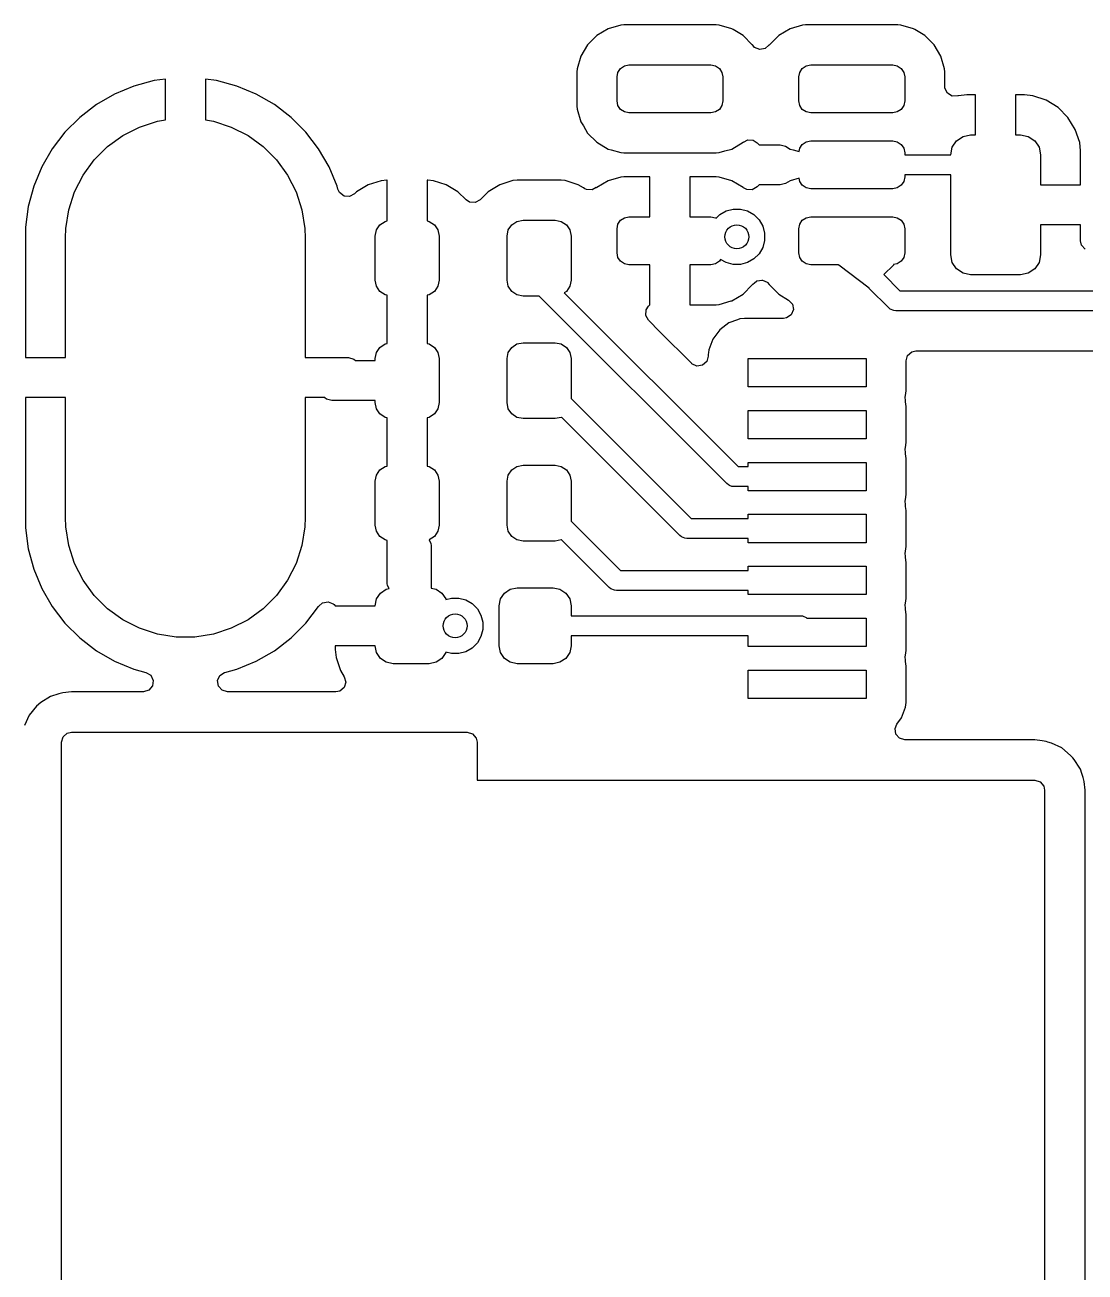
# Model space of a CAD drawing. Extents: x 3.62 to 8.08, y -6.04 to -1.71.
# Drawn here: x 4.699 to 5.221, y -3.187 to -2.573 of the extents above; entities that cross this region are included whole.
import ezdxf

# ---------------------------------------------------------------- set-up
doc = ezdxf.new("R2010")
doc.units = 0
doc.header["$MEASUREMENT"] = 0
doc.layers.add('BLACK', color=7, linetype='CONTINUOUS')

msp = doc.modelspace()

# ---------------------------------------------------------------- linework, layer by layer
at = {"layer": 'BLACK', "linetype": 'CONTINUOUS'}
for p, q in [((4.99202, -2.57293), (4.98581, -2.57473)), ((4.99348, -2.57281), (4.99202, -2.57293)), ((4.99202, -2.57293), (4.99202, -2.57293)), ((5.039, -2.57281), (4.99348, -2.57281)), ((4.99348, -2.57281), (4.99348, -2.57281)), ((5.04046, -2.57293), (5.039, -2.57281)), ((5.039, -2.57281), (5.039, -2.57281)), ((5.04667, -2.57473), (5.04046, -2.57293)), ((5.04046, -2.57293), (5.04046, -2.57293)), ((5.08159, -2.57293), (5.07538, -2.57473)), ((5.08304, -2.57281), (5.08159, -2.57293)), ((5.08159, -2.57293), (5.08159, -2.57293)), ((5.12857, -2.57281), (5.08304, -2.57281)), ((5.08304, -2.57281), (5.08304, -2.57281)), ((5.13002, -2.57293), (5.12857, -2.57281)), ((5.12857, -2.57281), (5.12857, -2.57281)), ((5.13624, -2.57473), (5.13002, -2.57293)), ((5.13002, -2.57293), (5.13002, -2.57293)), ((4.98024, -2.57803), (4.97567, -2.5826)), ((4.98581, -2.57473), (4.98024, -2.57803)), ((4.98024, -2.57803), (4.98024, -2.57803)), ((4.98581, -2.57473), (4.98581, -2.57473)), ((5.04733, -2.57512), (5.04667, -2.57473)), ((5.04667, -2.57473), (5.04667, -2.57473)), ((5.04667, -2.57473), (5.04667, -2.57473)), ((5.04667, -2.57473), (5.04667, -2.57473)), ((5.05224, -2.57803), (5.04733, -2.57512)), ((5.05681, -2.5826), (5.05224, -2.57803)), ((5.05224, -2.57803), (5.05224, -2.57803)), ((5.06981, -2.57803), (5.06523, -2.5826)), ((5.07538, -2.57473), (5.06981, -2.57803)), ((5.06981, -2.57803), (5.06981, -2.57803)), ((5.07538, -2.57473), (5.07538, -2.57473)), ((5.13689, -2.57512), (5.13624, -2.57473)), ((5.13624, -2.57473), (5.13624, -2.57473)), ((5.13624, -2.57473), (5.13624, -2.57473)), ((5.13624, -2.57473), (5.13624, -2.57473)), ((5.14181, -2.57803), (5.13689, -2.57512)), ((5.14638, -2.5826), (5.14181, -2.57803)), ((5.14181, -2.57803), (5.14181, -2.57803)), ((4.97567, -2.5826), (4.97237, -2.58817)), ((4.97567, -2.5826), (4.97567, -2.5826)), ((5.05682, -2.58262), (5.05681, -2.5826)), ((5.05681, -2.5826), (5.05681, -2.5826)), ((5.05684, -2.58264), (5.05682, -2.58262)), ((5.057, -2.58285), (5.05684, -2.58264)), ((5.05701, -2.58284), (5.057, -2.58285)), ((5.05797, -2.58394), (5.05701, -2.58284)), ((5.06051, -2.58499), (5.05797, -2.58394)), ((5.06321, -2.58449), (5.06051, -2.58499)), ((5.06501, -2.58282), (5.06321, -2.58449)), ((5.06504, -2.58285), (5.06501, -2.58282)), ((5.06522, -2.58262), (5.06504, -2.58285)), ((5.06523, -2.58262), (5.06522, -2.58262)), ((5.06523, -2.5826), (5.06523, -2.5826)), ((5.06523, -2.5826), (5.06523, -2.58262)), ((5.14967, -2.58817), (5.14638, -2.5826)), ((5.14638, -2.5826), (5.14638, -2.5826)), ((5.14638, -2.5826), (5.14638, -2.5826)), ((4.97237, -2.58817), (4.97057, -2.59439)), ((4.97237, -2.58817), (4.97237, -2.58817)), ((5.14967, -2.58817), (5.14967, -2.58817)), ((5.14967, -2.58817), (5.14967, -2.58817)), ((5.15148, -2.59439), (5.14967, -2.58817)), ((4.97057, -2.59439), (4.97045, -2.59584)), ((4.97045, -2.59584), (4.97045, -2.61282)), ((4.97057, -2.59439), (4.97057, -2.59439)), ((4.99016, -2.59843), (4.99061, -2.59617)), ((4.99016, -2.61024), (4.99016, -2.59843)), ((4.99061, -2.59617), (4.99189, -2.59425)), ((4.99189, -2.59425), (4.9938, -2.59297)), ((4.9938, -2.59297), (4.99606, -2.59252)), ((4.99606, -2.59252), (5.03642, -2.59252)), ((5.03642, -2.59252), (5.03868, -2.59297)), ((5.03868, -2.59297), (5.04059, -2.59425)), ((5.04059, -2.59425), (5.04187, -2.59617)), ((5.04187, -2.59617), (5.04232, -2.59843)), ((5.04232, -2.59843), (5.04232, -2.61024)), ((5.07972, -2.59843), (5.08017, -2.59617)), ((5.07972, -2.61024), (5.07972, -2.59843)), ((5.08017, -2.59617), (5.08145, -2.59425)), ((5.08145, -2.59425), (5.08337, -2.59297)), ((5.08337, -2.59297), (5.08563, -2.59252)), ((5.08563, -2.59252), (5.12598, -2.59252)), ((5.12598, -2.59252), (5.12824, -2.59297)), ((5.12824, -2.59297), (5.13016, -2.59425)), ((5.13016, -2.59425), (5.13144, -2.59617)), ((5.13144, -2.59617), (5.13189, -2.59843)), ((5.13189, -2.59843), (5.13189, -2.61024)), ((5.15159, -2.59584), (5.15148, -2.59439)), ((5.15148, -2.59439), (5.15148, -2.59439)), ((5.15159, -2.60318), (5.15159, -2.59584)), ((5.15159, -2.59584), (5.15159, -2.59584)), ((4.75219, -2.60294), (4.74266, -2.60689)), ((4.76216, -2.60026), (4.75219, -2.60294)), ((4.76772, -2.59953), (4.76216, -2.60026)), ((4.76772, -2.61961), (4.76772, -2.59953)), ((4.76772, -2.59953), (4.76772, -2.59953)), ((4.79295, -2.60026), (4.7874, -2.59953)), ((4.7874, -2.59953), (4.7874, -2.61961)), ((4.80292, -2.60294), (4.79295, -2.60026)), ((4.81246, -2.60689), (4.80292, -2.60294)), ((5.15167, -2.60404), (5.15159, -2.60318)), ((5.1529, -2.6065), (5.15167, -2.60404)), ((4.74266, -2.60689), (4.73372, -2.61205)), ((4.74266, -2.60689), (4.74266, -2.60689)), ((4.8214, -2.61205), (4.81246, -2.60689)), ((4.81246, -2.60689), (4.81246, -2.60689)), ((4.99061, -2.6125), (4.99016, -2.61024)), ((5.04232, -2.61024), (5.04187, -2.6125)), ((5.08017, -2.6125), (5.07972, -2.61024)), ((5.13189, -2.61024), (5.13144, -2.6125)), ((5.15526, -2.60791), (5.1529, -2.6065)), ((5.15801, -2.60781), (5.15526, -2.60791)), ((5.15836, -2.6077), (5.15801, -2.60781)), ((5.1624, -2.60728), (5.15836, -2.6077)), ((5.16683, -2.60728), (5.1624, -2.60728)), ((5.1624, -2.60728), (5.1624, -2.60728)), ((5.16683, -2.62697), (5.16683, -2.60728)), ((5.19094, -2.60728), (5.18652, -2.60728)), ((5.18652, -2.60728), (5.18652, -2.62697)), ((5.19499, -2.6077), (5.19094, -2.60728)), ((5.20154, -2.60987), (5.19499, -2.6077)), ((5.19499, -2.6077), (5.19499, -2.6077)), ((5.20742, -2.61349), (5.20154, -2.60987)), ((5.20154, -2.60987), (5.20154, -2.60987)), ((4.73372, -2.61205), (4.72553, -2.61833)), ((4.82959, -2.61833), (4.8214, -2.61205)), ((4.97045, -2.61282), (4.97057, -2.61427)), ((4.97057, -2.61427), (4.97057, -2.61427)), ((4.97057, -2.61427), (4.97237, -2.62049)), ((4.99189, -2.61441), (4.99061, -2.6125)), ((4.9938, -2.61569), (4.99189, -2.61441)), ((4.99606, -2.61614), (4.9938, -2.61569)), ((5.03642, -2.61614), (4.99606, -2.61614)), ((5.03868, -2.61569), (5.03642, -2.61614)), ((5.04059, -2.61441), (5.03868, -2.61569)), ((5.04187, -2.6125), (5.04059, -2.61441)), ((5.08145, -2.61441), (5.08017, -2.6125)), ((5.08337, -2.61569), (5.08145, -2.61441)), ((5.08563, -2.61614), (5.08337, -2.61569)), ((5.12598, -2.61614), (5.08563, -2.61614)), ((5.12824, -2.61569), (5.12598, -2.61614)), ((5.13016, -2.61441), (5.12824, -2.61569)), ((5.13144, -2.6125), (5.13016, -2.61441)), ((5.2123, -2.61837), (5.20742, -2.61349)), ((4.72553, -2.61833), (4.71823, -2.62563)), ((4.72553, -2.61833), (4.72553, -2.61833)), ((4.7467, -2.6273), (4.75496, -2.6231)), ((4.75496, -2.6231), (4.76377, -2.62023)), ((4.76377, -2.62023), (4.76772, -2.61961)), ((4.7874, -2.61961), (4.79135, -2.62023)), ((4.79135, -2.62023), (4.80016, -2.6231)), ((4.80016, -2.6231), (4.80842, -2.6273)), ((4.83689, -2.62563), (4.82959, -2.61833)), ((4.82959, -2.61833), (4.82959, -2.61833)), ((4.97237, -2.62049), (4.97237, -2.62049)), ((4.97237, -2.62049), (4.97237, -2.62049)), ((4.97237, -2.62049), (4.97358, -2.62254)), ((4.97358, -2.62254), (4.97567, -2.62606)), ((5.21592, -2.62425), (5.2123, -2.61837)), ((4.71823, -2.62563), (4.71195, -2.63382)), ((4.71823, -2.62563), (4.71823, -2.62563)), ((4.73921, -2.63275), (4.7467, -2.6273)), ((4.80842, -2.6273), (4.81591, -2.63275)), ((4.84317, -2.63382), (4.83689, -2.62563)), ((4.83689, -2.62563), (4.83689, -2.62563)), ((4.97567, -2.62606), (4.97567, -2.62606)), ((4.97567, -2.62606), (4.98024, -2.63063)), ((5.15741, -2.62985), (5.1606, -2.62772)), ((5.1606, -2.62772), (5.16437, -2.62697)), ((5.16437, -2.62697), (5.16683, -2.62697)), ((5.18652, -2.62697), (5.18898, -2.62697)), ((5.18898, -2.62697), (5.19274, -2.62772)), ((5.19274, -2.62772), (5.19594, -2.62985)), ((5.21809, -2.6308), (5.21592, -2.62425)), ((5.21592, -2.62425), (5.21592, -2.62425)), ((4.71195, -2.63382), (4.70679, -2.64276)), ((4.73265, -2.6393), (4.73921, -2.63275)), ((4.81591, -2.63275), (4.82246, -2.6393)), ((4.84833, -2.64276), (4.84317, -2.63382)), ((4.98024, -2.63063), (4.98024, -2.63063)), ((4.98024, -2.63063), (4.98024, -2.63063)), ((4.98024, -2.63063), (4.98581, -2.63393)), ((4.98581, -2.63393), (4.98732, -2.63437)), ((4.98732, -2.63437), (4.99202, -2.63573)), ((5.04046, -2.63573), (5.04334, -2.63489)), ((5.04334, -2.63489), (5.04667, -2.63393)), ((5.04667, -2.63393), (5.05224, -2.63063)), ((5.05224, -2.63063), (5.05248, -2.63044)), ((5.05224, -2.63063), (5.05224, -2.63063)), ((5.05248, -2.63044), (5.05253, -2.63051)), ((5.05253, -2.63051), (5.05457, -2.6294)), ((5.05457, -2.6294), (5.05731, -2.6296)), ((5.05731, -2.6296), (5.05919, -2.63086)), ((5.05919, -2.63086), (5.06015, -2.63189)), ((5.06015, -2.63189), (5.0706, -2.63189)), ((5.0706, -2.63189), (5.07308, -2.63257)), ((5.07308, -2.63257), (5.07538, -2.63393)), ((5.07538, -2.63393), (5.07689, -2.63437)), ((5.07689, -2.63437), (5.07984, -2.63522)), ((5.07984, -2.63522), (5.08017, -2.63357)), ((5.08017, -2.63357), (5.08145, -2.63165)), ((5.08145, -2.63165), (5.08337, -2.63037)), ((5.08337, -2.63037), (5.08563, -2.62992)), ((5.08563, -2.62992), (5.12598, -2.62992)), ((5.12598, -2.62992), (5.12824, -2.63037)), ((5.12824, -2.63037), (5.13016, -2.63165)), ((5.13016, -2.63165), (5.13144, -2.63357)), ((5.13144, -2.63357), (5.13189, -2.63583)), ((5.15453, -2.63681), (5.15528, -2.63304)), ((5.15528, -2.63304), (5.15741, -2.62985)), ((5.19594, -2.62985), (5.19807, -2.63304)), ((5.19807, -2.63304), (5.19882, -2.63681)), ((5.2185, -2.63484), (5.21809, -2.6308)), ((5.2185, -2.65157), (5.2185, -2.63484)), ((5.2185, -2.63484), (5.2185, -2.63484)), ((4.72721, -2.6468), (4.73265, -2.6393)), ((4.82246, -2.6393), (4.82791, -2.6468)), ((4.99202, -2.63573), (4.99202, -2.63573)), ((4.99202, -2.63573), (4.99202, -2.63573)), ((4.99202, -2.63573), (4.99348, -2.63585)), ((4.99348, -2.63585), (4.99348, -2.63585)), ((4.99348, -2.63585), (5.039, -2.63585)), ((5.039, -2.63585), (5.04046, -2.63573)), ((5.039, -2.63585), (5.039, -2.63585)), ((5.04046, -2.63573), (5.04046, -2.63573)), ((5.04046, -2.63573), (5.04046, -2.63573)), ((5.13189, -2.63583), (5.13189, -2.63681)), ((5.13189, -2.63681), (5.15453, -2.63681)), ((5.19882, -2.63681), (5.19882, -2.65157)), ((4.70679, -2.64276), (4.70284, -2.65229)), ((4.70679, -2.64276), (4.70679, -2.64276)), ((4.723, -2.65506), (4.72721, -2.6468)), ((4.82791, -2.6468), (4.83212, -2.65506)), ((4.85228, -2.65229), (4.84833, -2.64276)), ((4.84833, -2.64276), (4.84833, -2.64276)), ((4.99348, -2.64764), (4.99203, -2.64775)), ((5.0064, -2.64764), (4.99348, -2.64764)), ((5.0064, -2.66732), (5.0064, -2.64764)), ((5.039, -2.64764), (5.02608, -2.64764)), ((5.02608, -2.64764), (5.02608, -2.66732)), ((5.04045, -2.64775), (5.039, -2.64764)), ((5.13189, -2.64764), (5.13144, -2.6499)), ((5.15453, -2.64665), (5.13189, -2.64665)), ((5.13189, -2.64665), (5.13189, -2.64764)), ((5.15453, -2.68602), (5.15453, -2.64665)), ((4.70284, -2.65229), (4.70017, -2.66226)), ((4.85268, -2.65377), (4.85228, -2.65229)), ((4.85228, -2.65229), (4.85228, -2.65229)), ((4.85348, -2.65543), (4.85268, -2.65377)), ((4.86754, -2.65152), (4.86182, -2.65498)), ((4.87393, -2.64953), (4.86754, -2.65152)), ((4.87671, -2.64928), (4.87393, -2.64953)), ((4.87393, -2.64953), (4.87393, -2.64953)), ((4.87697, -2.64928), (4.87671, -2.64928)), ((4.87671, -2.64928), (4.87671, -2.64928)), ((4.87697, -2.66935), (4.87697, -2.64928)), ((4.87697, -2.64928), (4.87697, -2.64928)), ((4.89691, -2.64928), (4.89665, -2.64928)), ((4.89665, -2.64928), (4.89665, -2.66935)), ((4.89969, -2.64953), (4.89691, -2.64928)), ((4.90608, -2.65152), (4.89969, -2.64953)), ((4.89969, -2.64953), (4.89969, -2.64953)), ((4.91181, -2.65498), (4.90608, -2.65152)), ((4.90608, -2.65152), (4.90608, -2.65152)), ((4.9325, -2.6515), (4.92676, -2.65497)), ((4.93889, -2.64951), (4.9325, -2.6515)), ((4.94091, -2.64933), (4.93889, -2.64951)), ((4.94167, -2.64926), (4.94091, -2.64933)), ((4.96187, -2.64926), (4.94167, -2.64926)), ((4.96271, -2.64933), (4.96187, -2.64926)), ((4.96465, -2.64951), (4.96271, -2.64933)), ((4.97105, -2.6515), (4.96465, -2.64951)), ((4.96465, -2.64951), (4.96465, -2.64951)), ((4.96465, -2.64951), (4.96465, -2.64951)), ((4.9736, -2.65304), (4.97105, -2.6515)), ((4.97435, -2.6535), (4.9736, -2.65304)), ((4.97517, -2.6539), (4.97435, -2.6535)), ((4.97996, -2.65297), (4.97791, -2.65409)), ((4.98001, -2.65304), (4.97996, -2.65297)), ((4.98025, -2.65285), (4.98001, -2.65304)), ((4.98582, -2.64956), (4.98025, -2.65285)), ((4.99203, -2.64775), (4.98582, -2.64956)), ((4.98582, -2.64956), (4.98582, -2.64956)), ((4.99203, -2.64775), (4.99203, -2.64775)), ((5.04666, -2.64956), (5.04045, -2.64775)), ((5.04045, -2.64775), (5.04045, -2.64775)), ((5.05223, -2.65285), (5.04666, -2.64956)), ((5.04666, -2.64956), (5.04666, -2.64956)), ((5.05247, -2.65304), (5.05223, -2.65285)), ((5.05251, -2.65299), (5.05247, -2.65304)), ((5.05407, -2.65395), (5.05251, -2.65299)), ((5.05918, -2.65262), (5.05682, -2.65403)), ((5.06015, -2.65157), (5.05918, -2.65262)), ((5.0706, -2.65157), (5.06015, -2.65157)), ((5.07308, -2.65089), (5.0706, -2.65157)), ((5.07538, -2.64954), (5.07308, -2.65089)), ((5.07984, -2.64824), (5.07538, -2.64954)), ((5.07538, -2.64954), (5.07538, -2.64954)), ((5.08017, -2.6499), (5.07984, -2.64824)), ((5.08145, -2.65181), (5.08017, -2.6499)), ((5.08337, -2.65309), (5.08145, -2.65181)), ((5.08563, -2.65354), (5.08337, -2.65309)), ((5.12598, -2.65354), (5.08563, -2.65354)), ((5.12824, -2.65309), (5.12598, -2.65354)), ((5.13016, -2.65181), (5.12824, -2.65309)), ((5.13144, -2.6499), (5.13016, -2.65181)), ((5.19882, -2.65157), (5.2185, -2.65157)), ((4.72014, -2.66387), (4.723, -2.65506)), ((4.83212, -2.65506), (4.83498, -2.66387)), ((4.85569, -2.65708), (4.85348, -2.65543)), ((4.85843, -2.65727), (4.85569, -2.65708)), ((4.86084, -2.65596), (4.85843, -2.65727)), ((4.86182, -2.65498), (4.86084, -2.65596)), ((4.91583, -2.659), (4.91181, -2.65498)), ((4.91757, -2.66013), (4.91583, -2.659)), ((4.92273, -2.659), (4.92032, -2.66032)), ((4.92676, -2.65497), (4.92273, -2.659)), ((4.92676, -2.65497), (4.92676, -2.65497)), ((4.97791, -2.65409), (4.97517, -2.6539)), ((5.05682, -2.65403), (5.05407, -2.65395)), ((4.70017, -2.66226), (4.69882, -2.6725)), ((4.70017, -2.66226), (4.70017, -2.66226)), ((4.71869, -2.67302), (4.72014, -2.66387)), ((4.83498, -2.66387), (4.83643, -2.67302)), ((4.92032, -2.66032), (4.91757, -2.66013)), ((5.04082, -2.66623), (5.04394, -2.66443)), ((5.04394, -2.66443), (5.04741, -2.6635)), ((5.04741, -2.6635), (5.05101, -2.6635)), ((5.05101, -2.6635), (5.05449, -2.66443)), ((5.05449, -2.66443), (5.0576, -2.66623)), ((4.87166, -2.67382), (4.87337, -2.67127)), ((4.87337, -2.67127), (4.87592, -2.66956)), ((4.87592, -2.66956), (4.87697, -2.66935)), ((4.89665, -2.66935), (4.8977, -2.66956)), ((4.8977, -2.66956), (4.90025, -2.67127)), ((4.90025, -2.67127), (4.90196, -2.67382)), ((4.93662, -2.67382), (4.93833, -2.67127)), ((4.93833, -2.67127), (4.94088, -2.66956)), ((4.94088, -2.66956), (4.9439, -2.66896)), ((4.9439, -2.66896), (4.95965, -2.66896)), ((4.95965, -2.66896), (4.96266, -2.66956)), ((4.96266, -2.66956), (4.96521, -2.67127)), ((4.96521, -2.67127), (4.96692, -2.67382)), ((4.99016, -2.67323), (4.99061, -2.67097)), ((4.99061, -2.67097), (4.99189, -2.66905)), ((4.99189, -2.66905), (4.9938, -2.66777)), ((4.9938, -2.66777), (4.99606, -2.66732)), ((4.99606, -2.66732), (5.0064, -2.66732)), ((5.02608, -2.66732), (5.03642, -2.66732)), ((5.03642, -2.66732), (5.03868, -2.66777)), ((5.03868, -2.66777), (5.03904, -2.66802)), ((5.03904, -2.66802), (5.04082, -2.66623)), ((5.0576, -2.66623), (5.06014, -2.66878)), ((5.06014, -2.66878), (5.06194, -2.67189)), ((5.06194, -2.67189), (5.06287, -2.67537)), ((5.07972, -2.67323), (5.08017, -2.67097)), ((5.08017, -2.67097), (5.08145, -2.66905)), ((5.08145, -2.66905), (5.08337, -2.66777)), ((5.08337, -2.66777), (5.08563, -2.66732)), ((5.08563, -2.66732), (5.12598, -2.66732)), ((5.12598, -2.66732), (5.12824, -2.66777)), ((5.12824, -2.66777), (5.13016, -2.66905)), ((5.13016, -2.66905), (5.13144, -2.67097)), ((5.13144, -2.67097), (5.13189, -2.67323)), ((5.2185, -2.67126), (5.19882, -2.67126)), ((5.19882, -2.67126), (5.19882, -2.68602)), ((5.2185, -2.67919), (5.2185, -2.67126)), ((4.69882, -2.6725), (4.69882, -2.73671)), ((4.7185, -2.67766), (4.71869, -2.67302)), ((4.7185, -2.73671), (4.7185, -2.67766)), ((4.83643, -2.67302), (4.83661, -2.67766)), ((4.83661, -2.67766), (4.83661, -2.73671)), ((4.87106, -2.67684), (4.87166, -2.67382)), ((4.87106, -2.69849), (4.87106, -2.67684)), ((4.90196, -2.67382), (4.90256, -2.67684)), ((4.90256, -2.67684), (4.90256, -2.69849)), ((4.93602, -2.67684), (4.93662, -2.67382)), ((4.93602, -2.69849), (4.93602, -2.67684)), ((4.96692, -2.67382), (4.96752, -2.67684)), ((4.96752, -2.67684), (4.96752, -2.69849)), ((4.99016, -2.68504), (4.99016, -2.67323)), ((5.06287, -2.67537), (5.06287, -2.67896)), ((5.07972, -2.68504), (5.07972, -2.67323)), ((5.13189, -2.67323), (5.13189, -2.68504)), ((5.06194, -2.68244), (5.06014, -2.68555)), ((5.06287, -2.67896), (5.06194, -2.68244)), ((5.21895, -2.68122), (5.2185, -2.67919)), ((5.22075, -2.6833), (5.21895, -2.68122)), ((4.99061, -2.6873), (4.99016, -2.68504)), ((4.99189, -2.68922), (4.99061, -2.6873)), ((4.9938, -2.6905), (4.99189, -2.68922)), ((4.99606, -2.69094), (4.9938, -2.6905)), ((5.03868, -2.6905), (5.03642, -2.69094)), ((5.04059, -2.68922), (5.03868, -2.6905)), ((5.0412, -2.68831), (5.04059, -2.68922)), ((5.04394, -2.6899), (5.0412, -2.68831)), ((5.04741, -2.69083), (5.04394, -2.6899)), ((5.05449, -2.6899), (5.05101, -2.69083)), ((5.0576, -2.6881), (5.05449, -2.6899)), ((5.06014, -2.68555), (5.0576, -2.6881)), ((5.08017, -2.6873), (5.07972, -2.68504)), ((5.08145, -2.68922), (5.08017, -2.6873)), ((5.08337, -2.6905), (5.08145, -2.68922)), ((5.08563, -2.69094), (5.08337, -2.6905)), ((5.12824, -2.6905), (5.12641, -2.69086)), ((5.13016, -2.68922), (5.12824, -2.6905)), ((5.13144, -2.6873), (5.13016, -2.68922)), ((5.13189, -2.68504), (5.13144, -2.6873)), ((5.15528, -2.68979), (5.15453, -2.68602)), ((5.15741, -2.69298), (5.15528, -2.68979)), ((5.19807, -2.68979), (5.19594, -2.69298)), ((5.19882, -2.68602), (5.19807, -2.68979)), ((5.0064, -2.69094), (4.99606, -2.69094)), ((5.0064, -2.71063), (5.0064, -2.69094)), ((5.03642, -2.69094), (5.02608, -2.69094)), ((5.02608, -2.69094), (5.02608, -2.71063)), ((5.05101, -2.69083), (5.04741, -2.69083)), ((5.09934, -2.69094), (5.08563, -2.69094)), ((5.09948, -2.69119), (5.09934, -2.69094)), ((5.1143, -2.70253), (5.09948, -2.69119)), ((5.1263, -2.69122), (5.12158, -2.69582)), ((5.12158, -2.69582), (5.12158, -2.69582)), ((5.12158, -2.69582), (5.12954, -2.70378)), ((5.12638, -2.69112), (5.1263, -2.69122)), ((5.12641, -2.69086), (5.12638, -2.69112)), ((5.1606, -2.69512), (5.15741, -2.69298)), ((5.16437, -2.69587), (5.1606, -2.69512)), ((5.18898, -2.69587), (5.16437, -2.69587)), ((5.19274, -2.69512), (5.18898, -2.69587)), ((5.19594, -2.69298), (5.19274, -2.69512)), ((4.87166, -2.7015), (4.87106, -2.69849)), ((4.87337, -2.70406), (4.87166, -2.7015)), ((4.90196, -2.7015), (4.90025, -2.70406)), ((4.90256, -2.69849), (4.90196, -2.7015)), ((4.93662, -2.7015), (4.93602, -2.69849)), ((4.93833, -2.70406), (4.93662, -2.7015)), ((4.96692, -2.7015), (4.96521, -2.70406)), ((4.96752, -2.69849), (4.96692, -2.7015)), ((5.05223, -2.70542), (5.0568, -2.70085)), ((5.0568, -2.70085), (5.05681, -2.70083)), ((5.0568, -2.70085), (5.0568, -2.70085)), ((5.05681, -2.70083), (5.05682, -2.70082)), ((5.05682, -2.70082), (5.05697, -2.70062)), ((5.05697, -2.70062), (5.05701, -2.70052)), ((5.05701, -2.70052), (5.05794, -2.69977)), ((5.05794, -2.69977), (5.05882, -2.69895)), ((5.05882, -2.69895), (5.059, -2.69892)), ((5.059, -2.69892), (5.05915, -2.6988)), ((5.05915, -2.6988), (5.06034, -2.69867)), ((5.06034, -2.69867), (5.06153, -2.69846)), ((5.06153, -2.69846), (5.0617, -2.69853)), ((5.0617, -2.69853), (5.06189, -2.69851)), ((5.06189, -2.69851), (5.06296, -2.69905)), ((5.06296, -2.69905), (5.06407, -2.69951)), ((5.06407, -2.69951), (5.06422, -2.69969)), ((5.06422, -2.69969), (5.06434, -2.69975)), ((5.06434, -2.69975), (5.06504, -2.70062)), ((5.06504, -2.70062), (5.06504, -2.70062)), ((5.06504, -2.70062), (5.06505, -2.70062)), ((5.06505, -2.70062), (5.06521, -2.70083)), ((5.06521, -2.70083), (5.06523, -2.70086)), ((5.06523, -2.70086), (5.06523, -2.70086)), ((5.06523, -2.70086), (5.06981, -2.70544)), ((5.11441, -2.70257), (5.1143, -2.70253)), ((5.12402, -2.71218), (5.11441, -2.70257)), ((4.87592, -2.70577), (4.87337, -2.70406)), ((4.87697, -2.70597), (4.87592, -2.70577)), ((4.87697, -2.72972), (4.87697, -2.70597)), ((4.8977, -2.70577), (4.89665, -2.70597)), ((4.89665, -2.70597), (4.89665, -2.72972)), ((4.90025, -2.70406), (4.8977, -2.70577)), ((4.94088, -2.70577), (4.93833, -2.70406)), ((4.9439, -2.70636), (4.94088, -2.70577)), ((4.95187, -2.70636), (4.9439, -2.70636)), ((5.04426, -2.79876), (4.95187, -2.70636)), ((4.96521, -2.70406), (4.96418, -2.70475)), ((4.96418, -2.70475), (5.04978, -2.79035)), ((5.04045, -2.71052), (5.04634, -2.7088)), ((5.04634, -2.7088), (5.04678, -2.70864)), ((5.04678, -2.70864), (5.05223, -2.70542)), ((5.05223, -2.70542), (5.05223, -2.70542)), ((5.06981, -2.70544), (5.06981, -2.70544)), ((5.06981, -2.70544), (5.06981, -2.70544)), ((5.06981, -2.70544), (5.06981, -2.70544)), ((5.06981, -2.70544), (5.06981, -2.70544)), ((5.06981, -2.70544), (5.07466, -2.70831)), ((5.07466, -2.70831), (5.07654, -2.71032)), ((5.12954, -2.70378), (5.24251, -2.70378)), ((5.00429, -2.71591), (5.00449, -2.71316)), ((5.00449, -2.71316), (5.00561, -2.71142)), ((5.00561, -2.71142), (5.0064, -2.71063)), ((5.02608, -2.71063), (5.039, -2.71063)), ((5.039, -2.71063), (5.04045, -2.71052)), ((5.039, -2.71063), (5.039, -2.71063)), ((5.04045, -2.71052), (5.04045, -2.71052)), ((5.07703, -2.71302), (5.07598, -2.71557)), ((5.07654, -2.71032), (5.07703, -2.71302)), ((5.12477, -2.71279), (5.12402, -2.71218)), ((5.12654, -2.71353), (5.12477, -2.71279)), ((5.12477, -2.71279), (5.12477, -2.71279)), ((5.1275, -2.71362), (5.12654, -2.71353)), ((5.24455, -2.71362), (5.1275, -2.71362)), ((5.00561, -2.71832), (5.00429, -2.71591)), ((5.01128, -2.72399), (5.00561, -2.71832)), ((5.04528, -2.71962), (5.04074, -2.72302)), ((5.04958, -2.71802), (5.04528, -2.71962)), ((5.04528, -2.71962), (5.04528, -2.71962)), ((5.04958, -2.71802), (5.04958, -2.71802)), ((5.05059, -2.71764), (5.04958, -2.71802)), ((5.05293, -2.71739), (5.05059, -2.71764)), ((5.07218, -2.71739), (5.05293, -2.71739)), ((5.05293, -2.71739), (5.05293, -2.71739)), ((5.07372, -2.71714), (5.07218, -2.71739)), ((5.07598, -2.71557), (5.07372, -2.71714)), ((5.02678, -2.73949), (5.01128, -2.72399)), ((5.03735, -2.72755), (5.03537, -2.73286)), ((5.04074, -2.72302), (5.03735, -2.72755)), ((5.03735, -2.72755), (5.03735, -2.72755)), ((5.04074, -2.72302), (5.04074, -2.72302)), ((4.87166, -2.73419), (4.87337, -2.73164)), ((4.87337, -2.73164), (4.87592, -2.72993)), ((4.87592, -2.72993), (4.87697, -2.72972)), ((4.89665, -2.72972), (4.8977, -2.72993)), ((4.8977, -2.72993), (4.90025, -2.73164)), ((4.90025, -2.73164), (4.90196, -2.73419)), ((4.93662, -2.73419), (4.93833, -2.73164)), ((4.93833, -2.73164), (4.94088, -2.72993)), ((4.94088, -2.72993), (4.9439, -2.72933)), ((4.9439, -2.72933), (4.95965, -2.72933)), ((4.95965, -2.72933), (4.96266, -2.72993)), ((4.96266, -2.72993), (4.96521, -2.73164)), ((4.96521, -2.73164), (4.96692, -2.73419)), ((5.03537, -2.73286), (5.03522, -2.73424)), ((5.13538, -2.73377), (5.13741, -2.73333)), ((5.13741, -2.73333), (5.24697, -2.73333)), ((4.69882, -2.73671), (4.7185, -2.73671)), ((4.83661, -2.73671), (4.85792, -2.73671)), ((4.85792, -2.73671), (4.86056, -2.73749)), ((4.86056, -2.73749), (4.86137, -2.73814)), ((4.86137, -2.73814), (4.86142, -2.73819)), ((4.86142, -2.73819), (4.87106, -2.73819)), ((4.87106, -2.7372), (4.87166, -2.73419)), ((4.87106, -2.73819), (4.87106, -2.7372)), ((4.90196, -2.73419), (4.90256, -2.7372)), ((4.90256, -2.7372), (4.90256, -2.75886)), ((4.93602, -2.7372), (4.93662, -2.73419)), ((4.93602, -2.75886), (4.93602, -2.7372)), ((4.96692, -2.73419), (4.96752, -2.7372)), ((4.96752, -2.7372), (4.96752, -2.75682)), ((5.02704, -2.73973), (5.02678, -2.73949)), ((5.02954, -2.74087), (5.02704, -2.73973)), ((5.03434, -2.73868), (5.03226, -2.74048)), ((5.03511, -2.73604), (5.03434, -2.73868)), ((5.03522, -2.73424), (5.03511, -2.73521)), ((5.03511, -2.73521), (5.03511, -2.73521)), ((5.03511, -2.73521), (5.03511, -2.73604)), ((5.05482, -2.75109), (5.05482, -2.73709)), ((5.05482, -2.73709), (5.11282, -2.73709)), ((5.11282, -2.73709), (5.11282, -2.75109)), ((5.13252, -2.73821), (5.1333, -2.73557)), ((5.13252, -2.75298), (5.13252, -2.73821)), ((5.1333, -2.73557), (5.13538, -2.73377)), ((5.03226, -2.74048), (5.02954, -2.74087)), ((5.11282, -2.75109), (5.05482, -2.75109)), ((4.7185, -2.7564), (4.69882, -2.7564)), ((4.69882, -2.7564), (4.69882, -2.82061)), ((4.7185, -2.81545), (4.7185, -2.7564)), ((4.84626, -2.7564), (4.83661, -2.7564)), ((4.83661, -2.7564), (4.83661, -2.81545)), ((4.84631, -2.75644), (4.84626, -2.7564)), ((4.84712, -2.7571), (4.84631, -2.75644)), ((4.84976, -2.75787), (4.84712, -2.7571)), ((4.87106, -2.75787), (4.84976, -2.75787)), ((4.87106, -2.75886), (4.87106, -2.75787)), ((4.96752, -2.75682), (5.02664, -2.81594)), ((5.13213, -2.75585), (5.13222, -2.75552)), ((5.13229, -2.75813), (5.13213, -2.75585)), ((5.1322, -2.75816), (5.13229, -2.75813)), ((5.13227, -2.75845), (5.1322, -2.75816)), ((5.13222, -2.75552), (5.13227, -2.75533)), ((5.13227, -2.75533), (5.13252, -2.75298)), ((5.13227, -2.75533), (5.13227, -2.75533)), ((5.13227, -2.75533), (5.13227, -2.75533)), ((4.87166, -2.76187), (4.87106, -2.75886)), ((4.87337, -2.76443), (4.87166, -2.76187)), ((4.87592, -2.76613), (4.87337, -2.76443)), ((4.90025, -2.76443), (4.8977, -2.76613)), ((4.90196, -2.76187), (4.90025, -2.76443)), ((4.90256, -2.75886), (4.90196, -2.76187)), ((4.93662, -2.76187), (4.93602, -2.75886)), ((4.93833, -2.76443), (4.93662, -2.76187)), ((4.94088, -2.76613), (4.93833, -2.76443)), ((5.05482, -2.77669), (5.05482, -2.76269)), ((5.05482, -2.76269), (5.11282, -2.76269)), ((5.11282, -2.76269), (5.11282, -2.77669)), ((5.13252, -2.7608), (5.13227, -2.75845)), ((5.13227, -2.75845), (5.13227, -2.75845)), ((5.13252, -2.77857), (5.13252, -2.7608)), ((4.87697, -2.76634), (4.87592, -2.76613)), ((4.87697, -2.79009), (4.87697, -2.76634)), ((4.8977, -2.76613), (4.89665, -2.76634)), ((4.89665, -2.76634), (4.89665, -2.79009)), ((4.9439, -2.76673), (4.94088, -2.76613)), ((4.95965, -2.76673), (4.9439, -2.76673)), ((4.96266, -2.76613), (4.95965, -2.76673)), ((4.96281, -2.76603), (4.96266, -2.76613)), ((5.02113, -2.82435), (4.96281, -2.76603)), ((5.11282, -2.77669), (5.05482, -2.77669)), ((5.13213, -2.78144), (5.13222, -2.78111)), ((5.13229, -2.78373), (5.13213, -2.78144)), ((5.13222, -2.78111), (5.13227, -2.78092)), ((5.13227, -2.78092), (5.13252, -2.77857)), ((5.13227, -2.78092), (5.13227, -2.78092)), ((5.05482, -2.79035), (5.05482, -2.78828)), ((5.05482, -2.78828), (5.11282, -2.78828)), ((5.11282, -2.78828), (5.11282, -2.80228)), ((5.1322, -2.78375), (5.13229, -2.78373)), ((5.13227, -2.78404), (5.1322, -2.78375)), ((5.13252, -2.78639), (5.13227, -2.78404)), ((5.13227, -2.78404), (5.13227, -2.78404)), ((5.13227, -2.78404), (5.13227, -2.78404)), ((5.13252, -2.80416), (5.13252, -2.78639)), ((4.87106, -2.79757), (4.87166, -2.79456)), ((4.87166, -2.79456), (4.87337, -2.792)), ((4.87337, -2.792), (4.87592, -2.7903)), ((4.87592, -2.7903), (4.87697, -2.79009)), ((4.89665, -2.79009), (4.8977, -2.7903)), ((4.8977, -2.7903), (4.90025, -2.792)), ((4.90025, -2.792), (4.90196, -2.79456)), ((4.90196, -2.79456), (4.90256, -2.79757)), ((4.93602, -2.79757), (4.93662, -2.79456)), ((4.93662, -2.79456), (4.93833, -2.792)), ((4.93833, -2.792), (4.94088, -2.7903)), ((4.94088, -2.7903), (4.9439, -2.7897)), ((4.9439, -2.7897), (4.95965, -2.7897)), ((4.95965, -2.7897), (4.96266, -2.7903)), ((4.96266, -2.7903), (4.96521, -2.792)), ((4.96521, -2.792), (4.96692, -2.79456)), ((4.96692, -2.79456), (4.96752, -2.79757)), ((5.04978, -2.79035), (5.05482, -2.79035)), ((4.87106, -2.81923), (4.87106, -2.79757)), ((4.90256, -2.79757), (4.90256, -2.81923)), ((4.93602, -2.81923), (4.93602, -2.79757)), ((4.96752, -2.79757), (4.96752, -2.81719)), ((5.04501, -2.79937), (5.04426, -2.79876)), ((5.04561, -2.79962), (5.04501, -2.79937)), ((5.04501, -2.79937), (5.04501, -2.79937)), ((5.04678, -2.8001), (5.04561, -2.79962)), ((5.04774, -2.8002), (5.04678, -2.8001)), ((5.04678, -2.8001), (5.04678, -2.8001)), ((5.05482, -2.8002), (5.04774, -2.8002)), ((5.05482, -2.80228), (5.05482, -2.8002)), ((5.11282, -2.80228), (5.05482, -2.80228)), ((5.13213, -2.80703), (5.13222, -2.8067)), ((5.13229, -2.80932), (5.13213, -2.80703)), ((5.13222, -2.8067), (5.13227, -2.80651)), ((5.13227, -2.80651), (5.13252, -2.80416)), ((5.13227, -2.80651), (5.13227, -2.80651)), ((5.13227, -2.80651), (5.13227, -2.80651)), ((5.1322, -2.80934), (5.13229, -2.80932)), ((5.13227, -2.80963), (5.1322, -2.80934)), ((5.13231, -2.81), (5.13227, -2.80963)), ((5.13252, -2.81198), (5.13231, -2.81)), ((5.13252, -2.82975), (5.13252, -2.81198)), ((4.71869, -2.82009), (4.7185, -2.81545)), ((4.83661, -2.81545), (4.83643, -2.82009)), ((4.87166, -2.82224), (4.87106, -2.81923)), ((4.90256, -2.81923), (4.90196, -2.82224)), ((4.93662, -2.82224), (4.93602, -2.81923)), ((4.96752, -2.81719), (4.99187, -2.84154)), ((5.02664, -2.81594), (5.05482, -2.81594)), ((5.05482, -2.81594), (5.05482, -2.81387)), ((5.05482, -2.81387), (5.11282, -2.81387)), ((5.11282, -2.81387), (5.11282, -2.82787)), ((4.69882, -2.82061), (4.70017, -2.83085)), ((4.72014, -2.82924), (4.71869, -2.82009)), ((4.83643, -2.82009), (4.83498, -2.82924)), ((4.87337, -2.82479), (4.87166, -2.82224)), ((4.87592, -2.8265), (4.87337, -2.82479)), ((4.90025, -2.82479), (4.8977, -2.8265)), ((4.90196, -2.82224), (4.90025, -2.82479)), ((4.93833, -2.82479), (4.93662, -2.82224)), ((4.94088, -2.8265), (4.93833, -2.82479)), ((5.02187, -2.82496), (5.02113, -2.82435)), ((5.02365, -2.82569), (5.02187, -2.82496)), ((5.02461, -2.82579), (5.02365, -2.82569)), ((5.02365, -2.82569), (5.02365, -2.82569)), ((5.05482, -2.82579), (5.02461, -2.82579)), ((5.05482, -2.82787), (5.05482, -2.82579)), ((4.70017, -2.83085), (4.70017, -2.83085)), ((4.70017, -2.83085), (4.70284, -2.84082)), ((4.723, -2.83805), (4.72014, -2.82924)), ((4.83498, -2.82924), (4.83212, -2.83805)), ((4.87697, -2.82671), (4.87592, -2.8265)), ((4.87697, -2.84791), (4.87697, -2.82671)), ((4.8977, -2.8265), (4.89759, -2.82652)), ((4.89759, -2.82652), (4.89851, -2.82822)), ((4.89851, -2.82822), (4.89862, -2.82925)), ((4.89862, -2.82925), (4.89862, -2.85026)), ((4.9439, -2.8271), (4.94088, -2.8265)), ((4.95965, -2.8271), (4.9439, -2.8271)), ((4.96266, -2.8265), (4.95965, -2.8271)), ((4.96281, -2.8264), (4.96266, -2.8265)), ((4.98635, -2.84994), (4.96281, -2.8264)), ((5.11282, -2.82787), (5.05482, -2.82787)), ((5.13227, -2.8321), (5.13252, -2.82975)), ((4.72721, -2.84631), (4.723, -2.83805)), ((4.83212, -2.83805), (4.82791, -2.84631)), ((5.13213, -2.83262), (5.13222, -2.83229)), ((5.13229, -2.83491), (5.13213, -2.83262)), ((5.1322, -2.83493), (5.13229, -2.83491)), ((5.13227, -2.83523), (5.1322, -2.83493)), ((5.13222, -2.83229), (5.13227, -2.8321)), ((5.13227, -2.8321), (5.13227, -2.8321)), ((5.13227, -2.8321), (5.13227, -2.8321)), ((5.13252, -2.83757), (5.13227, -2.83523)), ((5.13227, -2.83523), (5.13227, -2.83523)), ((5.13252, -2.85534), (5.13252, -2.83757)), ((4.70284, -2.84082), (4.70679, -2.85035)), ((4.99187, -2.84154), (5.05482, -2.84154)), ((5.05482, -2.84154), (5.05482, -2.83946)), ((5.05482, -2.83946), (5.11282, -2.83946)), ((5.11282, -2.83946), (5.11282, -2.85346)), ((4.70679, -2.85035), (4.70679, -2.85035)), ((4.70679, -2.85035), (4.71195, -2.85929)), ((4.73265, -2.85381), (4.72721, -2.84631)), ((4.82791, -2.84631), (4.82246, -2.85381)), ((4.87653, -2.85074), (4.87791, -2.85047)), ((4.87708, -2.84895), (4.87697, -2.84791)), ((4.87791, -2.85047), (4.87708, -2.84895)), ((4.89862, -2.85026), (4.90103, -2.85074)), ((4.93755, -2.85074), (4.94094, -2.85007)), ((4.94094, -2.85007), (4.95866, -2.85007)), ((4.95866, -2.85007), (4.96205, -2.85074)), ((4.9871, -2.85055), (4.98635, -2.84994)), ((4.73921, -2.86036), (4.73265, -2.85381)), ((4.82246, -2.85381), (4.81591, -2.86036)), ((4.87106, -2.85892), (4.87174, -2.85553)), ((4.87174, -2.85553), (4.87366, -2.85266)), ((4.87366, -2.85266), (4.87653, -2.85074)), ((4.90103, -2.85074), (4.9039, -2.85266)), ((4.9039, -2.85266), (4.90582, -2.85553)), ((4.90582, -2.85553), (4.90589, -2.85589)), ((4.90589, -2.85589), (4.90863, -2.85515)), ((4.90863, -2.85515), (4.91223, -2.85515)), ((4.91223, -2.85515), (4.91571, -2.85608)), ((4.91571, -2.85608), (4.91882, -2.85788)), ((4.93209, -2.85892), (4.93276, -2.85553)), ((4.93276, -2.85553), (4.93468, -2.85266)), ((4.93468, -2.85266), (4.93755, -2.85074)), ((4.96205, -2.85074), (4.96493, -2.85266)), ((4.96493, -2.85266), (4.96685, -2.85553)), ((4.96685, -2.85553), (4.96752, -2.85892)), ((4.98887, -2.85128), (4.9871, -2.85055)), ((4.98983, -2.85138), (4.98887, -2.85128)), ((5.05482, -2.85138), (4.98983, -2.85138)), ((5.05482, -2.85346), (5.05482, -2.85138)), ((5.11282, -2.85346), (5.05482, -2.85346)), ((5.13227, -2.85769), (5.13252, -2.85534)), ((4.71195, -2.85929), (4.71823, -2.86748)), ((4.7467, -2.86581), (4.73921, -2.86036)), ((4.81591, -2.86036), (4.80842, -2.86581)), ((4.83689, -2.86748), (4.84317, -2.85929)), ((4.84317, -2.85929), (4.84326, -2.85916)), ((4.84326, -2.85916), (4.84327, -2.85917)), ((4.84327, -2.85917), (4.84327, -2.85917)), ((4.84327, -2.85917), (4.84327, -2.85917)), ((4.84327, -2.85917), (4.84331, -2.85919)), ((4.84331, -2.85919), (4.84512, -2.85747)), ((4.84512, -2.85747), (4.84782, -2.85695)), ((4.84782, -2.85695), (4.85037, -2.85797)), ((4.85037, -2.85797), (4.85081, -2.85835)), ((4.85081, -2.85835), (4.85138, -2.85892)), ((4.85138, -2.85892), (4.87106, -2.85892)), ((4.91882, -2.85788), (4.92137, -2.86043)), ((4.92137, -2.86043), (4.92316, -2.86354)), ((4.93209, -2.87861), (4.93209, -2.85892)), ((4.96752, -2.85892), (4.96752, -2.86385)), ((5.13213, -2.85821), (5.13222, -2.85789)), ((5.13229, -2.8605), (5.13213, -2.85821)), ((5.1322, -2.86052), (5.13229, -2.8605)), ((5.13227, -2.86082), (5.1322, -2.86052)), ((5.13222, -2.85789), (5.13227, -2.85769)), ((5.13227, -2.85769), (5.13227, -2.85769)), ((5.13252, -2.86316), (5.13227, -2.86082)), ((5.13227, -2.86082), (5.13227, -2.86082)), ((5.13227, -2.86082), (5.13227, -2.86082)), ((4.71823, -2.86748), (4.71823, -2.86748)), ((4.71823, -2.86748), (4.72553, -2.87478)), ((4.75496, -2.87001), (4.7467, -2.86581)), ((4.80842, -2.86581), (4.80016, -2.87001)), ((4.82959, -2.87478), (4.83689, -2.86748)), ((4.83689, -2.86748), (4.83689, -2.86748)), ((4.92316, -2.86354), (4.92409, -2.86702)), ((4.92409, -2.86702), (4.92409, -2.87061)), ((4.96752, -2.86385), (5.08054, -2.86385)), ((5.08054, -2.86385), (5.0815, -2.86394)), ((5.0815, -2.86394), (5.0815, -2.86394)), ((5.0815, -2.86394), (5.0818, -2.86406)), ((5.0818, -2.86406), (5.08327, -2.86467)), ((5.08327, -2.86467), (5.08327, -2.86467)), ((5.08327, -2.86467), (5.08373, -2.86505)), ((5.08373, -2.86505), (5.11282, -2.86505)), ((5.11282, -2.86505), (5.11282, -2.87905)), ((5.13252, -2.88093), (5.13252, -2.86316)), ((4.72553, -2.87478), (4.72553, -2.87478)), ((4.72553, -2.87478), (4.73372, -2.88106)), ((4.76377, -2.87288), (4.75496, -2.87001)), ((4.77293, -2.87433), (4.76377, -2.87288)), ((4.78219, -2.87433), (4.77293, -2.87433)), ((4.79135, -2.87288), (4.78219, -2.87433)), ((4.80016, -2.87001), (4.79135, -2.87288)), ((4.8214, -2.88106), (4.82959, -2.87478)), ((4.82959, -2.87478), (4.82959, -2.87478)), ((4.92316, -2.87409), (4.92137, -2.8772)), ((4.92409, -2.87061), (4.92316, -2.87409)), ((5.05482, -2.87369), (4.96752, -2.87369)), ((4.96752, -2.87369), (4.96752, -2.87861)), ((5.05482, -2.87905), (5.05482, -2.87369)), ((4.73372, -2.88106), (4.74266, -2.88622)), ((4.81246, -2.88622), (4.8214, -2.88106)), ((4.87106, -2.87861), (4.85138, -2.87861)), ((4.85138, -2.87861), (4.85138, -2.88051)), ((4.85138, -2.88051), (4.85178, -2.88442)), ((4.87174, -2.882), (4.87106, -2.87861)), ((4.91882, -2.87975), (4.91571, -2.88155)), ((4.92137, -2.8772), (4.91882, -2.87975)), ((4.93276, -2.882), (4.93209, -2.87861)), ((4.96752, -2.87861), (4.96685, -2.882)), ((5.11282, -2.87905), (5.05482, -2.87905)), ((5.13227, -2.88328), (5.13252, -2.88093)), ((4.74266, -2.88622), (4.74266, -2.88622)), ((4.74266, -2.88622), (4.75219, -2.89017)), ((4.80292, -2.89017), (4.81246, -2.88622)), ((4.81246, -2.88622), (4.81246, -2.88622)), ((4.85178, -2.88442), (4.85388, -2.89075)), ((4.87366, -2.88487), (4.87174, -2.882)), ((4.87653, -2.88679), (4.87366, -2.88487)), ((4.87992, -2.88747), (4.87653, -2.88679)), ((4.90103, -2.88679), (4.89764, -2.88747)), ((4.9039, -2.88487), (4.90103, -2.88679)), ((4.90582, -2.882), (4.9039, -2.88487)), ((4.90587, -2.88174), (4.90582, -2.882)), ((4.90863, -2.88248), (4.90587, -2.88174)), ((4.91223, -2.88248), (4.90863, -2.88248)), ((4.91571, -2.88155), (4.91223, -2.88248)), ((4.93468, -2.88487), (4.93276, -2.882)), ((4.93755, -2.88679), (4.93468, -2.88487)), ((4.94094, -2.88747), (4.93755, -2.88679)), ((4.96205, -2.88679), (4.95866, -2.88747)), ((4.96493, -2.88487), (4.96205, -2.88679)), ((4.96685, -2.882), (4.96493, -2.88487)), ((5.13213, -2.8838), (5.13222, -2.88348)), ((5.13229, -2.88609), (5.13213, -2.8838)), ((5.1322, -2.88611), (5.13229, -2.88609)), ((5.13227, -2.88641), (5.1322, -2.88611)), ((5.13222, -2.88348), (5.13227, -2.88328)), ((5.13227, -2.88328), (5.13227, -2.88328)), ((5.13252, -2.88875), (5.13227, -2.88641)), ((5.13227, -2.88641), (5.13227, -2.88641)), ((5.13227, -2.88641), (5.13227, -2.88641)), ((4.75219, -2.89017), (4.75812, -2.89176)), ((4.75812, -2.89176), (4.76046, -2.89319)), ((4.76046, -2.89319), (4.76167, -2.89567)), ((4.79343, -2.89578), (4.79458, -2.89328)), ((4.79458, -2.89328), (4.79689, -2.89179)), ((4.79689, -2.89179), (4.797, -2.89176)), ((4.797, -2.89176), (4.80292, -2.89017)), ((4.85388, -2.89075), (4.85388, -2.89075)), ((4.85388, -2.89075), (4.85582, -2.89391)), ((4.89764, -2.88747), (4.87992, -2.88747)), ((4.95866, -2.88747), (4.94094, -2.88747)), ((5.05482, -2.90464), (5.05482, -2.89064)), ((5.05482, -2.89064), (5.11282, -2.89064)), ((5.11282, -2.89064), (5.11282, -2.90464)), ((5.13252, -2.90652), (5.13252, -2.88875)), ((4.76134, -2.8984), (4.75959, -2.90052)), ((4.76167, -2.89567), (4.76134, -2.8984)), ((4.79382, -2.8985), (4.79343, -2.89578)), ((4.79563, -2.90058), (4.79382, -2.8985)), ((4.85573, -2.89919), (4.85362, -2.90095)), ((4.85655, -2.89657), (4.85573, -2.89919)), ((4.85582, -2.89391), (4.85655, -2.89657)), ((4.71112, -2.9036), (4.70636, -2.90666)), ((4.71516, -2.90225), (4.71112, -2.9036)), ((4.71112, -2.9036), (4.71112, -2.9036)), ((4.71719, -2.90181), (4.71516, -2.90225)), ((4.72142, -2.90136), (4.71719, -2.90181)), ((4.71719, -2.90181), (4.71719, -2.90181)), ((4.75685, -2.90136), (4.72142, -2.90136)), ((4.72142, -2.90136), (4.72142, -2.90136)), ((4.72142, -2.90136), (4.72142, -2.90136)), ((4.75697, -2.90136), (4.75685, -2.90136)), ((4.75959, -2.90052), (4.75697, -2.90136)), ((4.79827, -2.90136), (4.79563, -2.90058)), ((4.85167, -2.90136), (4.79827, -2.90136)), ((4.85362, -2.90095), (4.85167, -2.90136)), ((5.11282, -2.90464), (5.05482, -2.90464)), ((4.70428, -2.90846), (4.70057, -2.91274)), ((4.70636, -2.90666), (4.70428, -2.90846)), ((4.70636, -2.90666), (4.70636, -2.90666)), ((5.13029, -2.91418), (5.13227, -2.90887)), ((5.13227, -2.90887), (5.13252, -2.90652)), ((4.70057, -2.91274), (4.69822, -2.9179)), ((4.70057, -2.91274), (4.70057, -2.91274)), ((5.12713, -2.9194), (5.12805, -2.91717)), ((5.12805, -2.91717), (5.13029, -2.91418)), ((5.13029, -2.91418), (5.13029, -2.91418)), ((5.13029, -2.91418), (5.13029, -2.91418)), ((4.71654, -2.92614), (4.71731, -2.9235)), ((4.71731, -2.9235), (4.71939, -2.9217)), ((4.71939, -2.9217), (4.72142, -2.92126)), ((4.72142, -2.92126), (4.91638, -2.92126)), ((4.91638, -2.92126), (4.91902, -2.92203)), ((4.91902, -2.92203), (4.92082, -2.92411)), ((4.92082, -2.92411), (4.92126, -2.92614)), ((5.12752, -2.92213), (5.12713, -2.9194)), ((5.12932, -2.92421), (5.12752, -2.92213)), ((4.71654, -3.38882), (4.71654, -2.92614)), ((4.92126, -2.92614), (4.92126, -2.94488)), ((5.13196, -2.92498), (5.12932, -2.92421)), ((5.19591, -2.92498), (5.13196, -2.92498)), ((5.19964, -2.92552), (5.19591, -2.92498)), ((5.19591, -2.92498), (5.19591, -2.92498)), ((5.20151, -2.92579), (5.19964, -2.92552)), ((5.20239, -2.92604), (5.20151, -2.92579)), ((5.20415, -2.92656), (5.20239, -2.92604)), ((5.2093, -2.92891), (5.20415, -2.92656)), ((5.20415, -2.92656), (5.20415, -2.92656)), ((5.20415, -2.92656), (5.20415, -2.92656)), ((5.21359, -2.93262), (5.2093, -2.92891)), ((5.2093, -2.92891), (5.2093, -2.92891)), ((5.2093, -2.92891), (5.2093, -2.92891)), ((5.21462, -2.93382), (5.21359, -2.93262)), ((5.21359, -2.93262), (5.21359, -2.93262)), ((5.21359, -2.93262), (5.21359, -2.93262)), ((5.21539, -2.9347), (5.21462, -2.93382)), ((5.21813, -2.93898), (5.21539, -2.9347)), ((5.21845, -2.93947), (5.21813, -2.93898)), ((5.21913, -2.94152), (5.21845, -2.93947)), ((5.21845, -2.93947), (5.21845, -2.93947)), ((5.21979, -2.94351), (5.21913, -2.94152)), ((4.92126, -2.94488), (5.19591, -2.94488)), ((5.19591, -2.94488), (5.19854, -2.94566)), ((5.19854, -2.94566), (5.20035, -2.94774)), ((5.20035, -2.94774), (5.20079, -2.94976)), ((5.22023, -2.94553), (5.21979, -2.94351)), ((5.22069, -2.94976), (5.22023, -2.94553)), ((5.20079, -2.94976), (5.20079, -3.42031)), ((5.22069, -3.42031), (5.22069, -2.94976))]:
    msp.add_line(p, q, dxfattribs=at)
at = {"layer": 'BLACK'}
for centre in [(5.04921, -2.67717), (4.91043, -2.86881)]:
    msp.add_circle(centre, 0.00591, dxfattribs=at)

doc.saveas('drawing.dxf')
